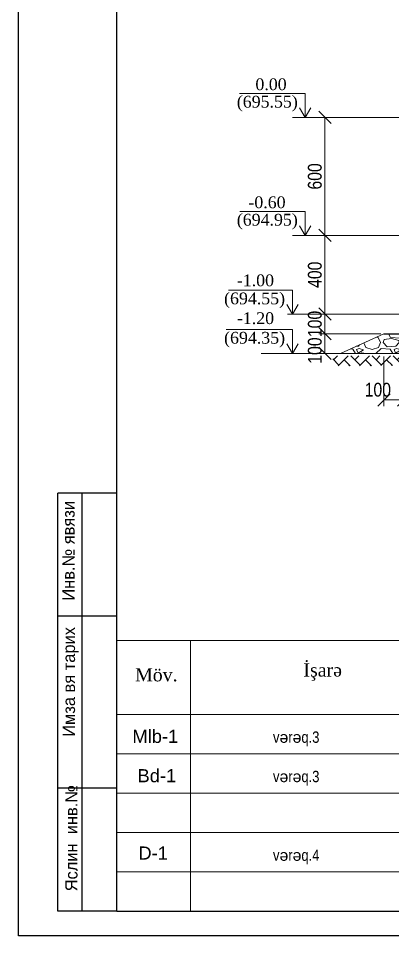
# Model space of a CAD drawing. Header units: millimetres. Extents: x 806395 to 1617731, y -246149 to 193681.
# Drawn here: x 1577512 to 1585116, y -59774 to -41120 of the extents above; entities that cross this region are included whole.
import ezdxf

# ---------------------------------------------------------------- set-up
doc = ezdxf.new("R2010")
doc.units = ezdxf.units.MM
doc.layers.add('cedvel  0.09', color=7, linetype='Continuous', lineweight=13)
doc.styles.add('CP_ATTR', font='A3TI(LA).TTF')
doc.styles.add('Style-Times New Roman', font='times.ttf')
doc.styles.add('style6', font='ARIALN.TTF', dxfattribs={"height": 300})
doc.styles.add('Times New  Roman', font='times.ttf')
doc.styles.add('yazitipi', font='ARIALN.TTF')
doc.dimstyles.new('sevda', dxfattribs={"dimscale": 100, "dimtxt": 2.8, "dimasz": 2.5, "dimexe": 1.25, "dimexo": 0.625, "dimtad": 1, "dimtxsty": 'yazitipi', "dimblk": 'OBLIQUE', "dimcen": 2.5, "dimclrd": 253, "dimclre": 253, "dimclrt": 73, "dimaunit": 1, "dimadec": 3, "dimazin": 0, "dimtfac": 1, "dimtmove": 1, "dimatfit": 3, "dimfxl": 1, "dimlwd": 9, "dimlwe": 9, "dimarcsym": 0})

# ---------------------------------------------------------------- blocks, each defined once
blk = doc.blocks.new('vververvg')
at = {"color": 1, "lineweight": 25}
blk.add_line((1575731, -50629), (1575731, -20955), dxfattribs=at)
at = {"color": 1, "lineweight": 25, "ltscale": 15}
blk.add_line((1577821, -50106), (1577821, -21476), dxfattribs=at)
at = {"lineweight": 25, "ltscale": 0.25}
for p, q in [((1576567, -50106), (1576567, -41225)), ((1577089, -50107), (1577089, -41225))]:
    blk.add_line(p, q, dxfattribs=at)
at = {"lineweight": 25}
for p, q in [((1577821, -41225), (1576567, -41225)), ((1577821, -43837), (1576567, -43837)), ((1577821, -47494), (1576567, -47494)), ((1577821, -50106), (1576567, -50106))]:
    blk.add_line(p, q, dxfattribs=at)
at = {"color": 0, "lineweight": 25, "ltscale": 15}
blk.add_line((1577821, -50106), (1617212, -50106), dxfattribs=at)
at = {"color": 0, "lineweight": 25}
blk.add_line((1617734, -50629), (1575731, -50629), dxfattribs=at)
at = {"lineweight": 25, "char_height": 261.21, "width": 6227.25, "attachment_point": 1, "rotation": 90, "style": 'CP_ATTR'}
for s, insert in [('\\pt3143;Инв.№ явязи', (1576664, -43510)), ('\\pt3143;Имза вя тарих', (1576673, -46404)), ('\\pt3143;Яслин  инв.№', (1576725, -49687))]:
    blk.add_mtext(s, dxfattribs=dict(at, insert=insert))
blk = doc.blocks.new('_Oblique')
at = {"color": 0, "linetype": 'ByBlock', "lineweight": -2}
blk.add_line((-0.5, -0.5), (0.5, 0.5), dxfattribs=at)
blk = doc.blocks.new('*D330')
at = {"color": 253, "linetype": 'Continuous', "lineweight": 9, "transparency": 16777216}
for p, q in [((1584371, -45535), (1583616, -45535)), ((1583741, -45535), (1583741, -47135)), ((1584371, -47135), (1583616, -47135))]:
    blk.add_line(p, q, dxfattribs=at)
at = {"layer": 'Defpoints', "color": 0, "linetype": 'Continuous', "transparency": 16777216}
for p in [(1584434, -45535), (1583741, -47135), (1584434, -47135)]:
    blk.add_point(p, dxfattribs=at)
at = {"color": 253, "linetype": 'Continuous', "lineweight": 9, "transparency": 16777216, "xscale": 250, "yscale": 250, "zscale": 250}
for p, rotation in [((1583741, -45535), 90), ((1583741, -47135), 270)]:
    blk.add_blockref('_Oblique', p, dxfattribs=dict(at, rotation=rotation))
at = {"color": 73, "linetype": 'Continuous', "lineweight": 15, "transparency": 16777216, "insert": (1583536, -46335), "char_height": 280, "attachment_point": 5, "rotation": 90, "style": 'yazitipi'}
blk.add_mtext('400', dxfattribs=at)
blk = doc.blocks.new('*D331')
at = {"color": 253, "linetype": 'Continuous', "lineweight": 9, "transparency": 16777216}
for p, q in [((1584425, -47135), (1583616, -47135)), ((1583741, -47135), (1583741, -47535)), ((1584877, -47535), (1583616, -47535))]:
    blk.add_line(p, q, dxfattribs=at)
at = {"layer": 'Defpoints', "color": 0, "linetype": 'Continuous', "transparency": 16777216}
for p in [(1584487, -47135), (1583741, -47535), (1584940, -47535)]:
    blk.add_point(p, dxfattribs=at)
at = {"color": 253, "linetype": 'Continuous', "lineweight": 9, "transparency": 16777216, "xscale": 250, "yscale": 250, "zscale": 250}
for p, rotation in [((1583741, -47135), 90), ((1583741, -47535), 270)]:
    blk.add_blockref('_Oblique', p, dxfattribs=dict(at, rotation=rotation))
at = {"color": 73, "linetype": 'Continuous', "lineweight": 15, "transparency": 16777216, "insert": (1583536, -47335), "char_height": 280, "attachment_point": 5, "rotation": 90, "style": 'yazitipi'}
blk.add_mtext('100', dxfattribs=at)
blk = doc.blocks.new('*D339')
at = {"color": 253, "linetype": 'Continuous', "lineweight": 9, "transparency": 16777216}
for p, q in [((1584940, -47998), (1584940, -49005)), ((1585340, -48787), (1585340, -49005)), ((1585340, -48880), (1584940, -48880))]:
    blk.add_line(p, q, dxfattribs=at)
at = {"layer": 'Defpoints', "color": 0, "linetype": 'Continuous', "transparency": 16777216}
for p in [(1584940, -47935), (1585340, -48724), (1584940, -48880)]:
    blk.add_point(p, dxfattribs=at)
at = {"color": 253, "linetype": 'Continuous', "lineweight": 9, "transparency": 16777216, "xscale": 250, "yscale": 250, "zscale": 250, "rotation": 180}
blk.add_blockref('_Oblique', (1584940, -48880), dxfattribs=at)
at = {"color": 253, "linetype": 'Continuous', "lineweight": 9, "transparency": 16777216, "xscale": 250, "yscale": 250, "zscale": 250}
blk.add_blockref('_Oblique', (1585340, -48880), dxfattribs=at)
at = {"color": 73, "linetype": 'Continuous', "lineweight": 15, "transparency": 16777216, "insert": (1584815, -48674), "char_height": 280, "attachment_point": 5, "style": 'yazitipi'}
blk.add_mtext('100', dxfattribs=at)
blk = doc.blocks.new('*D340')
at = {"color": 253, "linetype": 'Continuous', "lineweight": 9, "transparency": 16777216}
for p, q in [((1584546, -43135), (1583616, -43135)), ((1583741, -43135), (1583741, -45535)), ((1584546, -45535), (1583616, -45535))]:
    blk.add_line(p, q, dxfattribs=at)
at = {"layer": 'Defpoints', "color": 0, "linetype": 'Continuous', "transparency": 16777216}
for p in [(1584608, -43135), (1583741, -45535), (1584608, -45535)]:
    blk.add_point(p, dxfattribs=at)
at = {"color": 253, "linetype": 'Continuous', "lineweight": 9, "transparency": 16777216, "xscale": 250, "yscale": 250, "zscale": 250}
for p, rotation in [((1583741, -43135), 90), ((1583741, -45535), 270)]:
    blk.add_blockref('_Oblique', p, dxfattribs=dict(at, rotation=rotation))
at = {"color": 73, "linetype": 'Continuous', "lineweight": 15, "transparency": 16777216, "insert": (1583536, -44335), "char_height": 280, "attachment_point": 5, "rotation": 90, "style": 'yazitipi'}
blk.add_mtext('600', dxfattribs=at)
blk = doc.blocks.new('*D343')
at = {"color": 253, "linetype": 'Continuous', "lineweight": 9, "transparency": 16777216}
for p, q in [((1584877, -47535), (1583616, -47535)), ((1583741, -47535), (1583741, -47935)), ((1584459, -47935), (1583616, -47935))]:
    blk.add_line(p, q, dxfattribs=at)
at = {"layer": 'Defpoints', "color": 0, "linetype": 'Continuous', "transparency": 16777216}
for p in [(1584940, -47535), (1583741, -47935), (1584522, -47935)]:
    blk.add_point(p, dxfattribs=at)
at = {"color": 253, "linetype": 'Continuous', "lineweight": 9, "transparency": 16777216, "xscale": 250, "yscale": 250, "zscale": 250}
for p, rotation in [((1583741, -47535), 90), ((1583741, -47935), 270)]:
    blk.add_blockref('_Oblique', p, dxfattribs=dict(at, rotation=rotation))
at = {"color": 73, "linetype": 'Continuous', "lineweight": 15, "transparency": 16777216, "insert": (1583536, -47876), "char_height": 280, "attachment_point": 5, "rotation": 90, "style": 'yazitipi'}
blk.add_mtext('100', dxfattribs=at)

msp = doc.modelspace()

# ---------------------------------------------------------------- hatches: boundary and pattern name
at = {"lineweight": 15, "ltscale": 15}
h = msp.add_hatch(dxfattribs=at)
h.set_pattern_fill('GRAVEL', color=40, scale=30)
h.set_pattern_definition([(228.0127875, (252507.71, 716570.99), (-6096.0000005, -6857.9999996), [102.51643, -10149.1451]), (184.969741, (252439.128, 716494.792), (9143.9999964, 762.0000434), [175.9214, -17416.21467]), (132.510447, (252263.87, 716479.55), (7620.0000032, -8381.9999971), [124.04446, -12280.41684]), (267.273689, (251966.688, 716289.052), (762.0000016, 15239.9999999), [160.20136, -15859.93123]), (292.8336542, (251959.068, 716129.032), (-3810.0000003, 9143.9999999), [157.0901, -15551.94232]), (357.273689, (252020.028, 715984.252), (-15239.9999999, 762.0000016), [160.20136, -15859.93123]), (37.6942405, (252180.048, 715976.632), (-9905.99999956, -7620.00000057), [211.8581, -20973.9346]), (72.2553284, (252347.688, 716106.172), (5334.00000143, 16763.99999954), [200.01586, -19801.57698]), (121.4295656, (252408.648, 716296.672), (-6096.0000009, 9905.9999995), [160.7439, -15913.6637]), (175.2363583, (252324.83, 716433.83), (8382, -762.0000013), [183.514, -8992.1811]), (222.3974378, (252141.948, 716449.072), (-9143.9999997, -8382.0000003), [237.32338, -23495.03175]), (138.814075, (252721.07, 716281.43), (-5333.9999997, 4572.0000004), [81.00136, -8019.16975]), (171.4692344, (252660.108, 716334.772), (9906.0000003, -1523.9999983), [154.1046, -15256.3917]), (225, (252507.7, 716357.63), (-1e-13, -762), [107.7628, -969.86793]), (203.1985905, (252454.37, 716449.07), (3810, 1524), [58.0324, -5745.1867]), (291.80141, (252401.03, 716426.21), (-762, 2286), [82.0697, -4021.4259]), (30.963757, (252431.51, 716350.01), (2286, 1524), [133.2959, -4309.88945]), (161.565051, (252545.8, 716418.6), (1524, -762), [96.38614, -2313.26944]), (16.3895403, (251959.068, 716426.21), (7620, 2286), [135.0264, -13367.648]), (70.346176, (252088.61, 716464.31), (-3048.0000003, -8381.9999999), [113.2797, -11214.6647]), (293.1985905, (252545.81, 716570.99), (-1524, 3810), [116.06403, -5687.15508]), (343.6104597, (252591.528, 716464.31), (-7620.0000002, 2285.9999995), [135.0264, -13367.648]), (339.443955, (251959.07, 715953.77), (-3810, 1524), [130.21056, -6380.3203]), (294.7751406, (252080.99, 715908.05), (-3810.0000045, 8381.999998), [109.10164, -10801.078]), (66.8014095, (252553.43, 715808.99), (1524, 3810), [116.06403, -5687.15508]), (17.3540246, (252599.15, 715915.67), (-9905.9999998, -3048.0000006), [127.73482, -12645.7128]), (69.443955, (252180.05, 715808.99), (-1524, -3810), [65.10528, -6445.42557]), (101.309932, (252507.71, 715808.99), (-762, 3048), [38.85438, -3846.5985]), (165.963757, (252500.09, 715847.1), (2286, -762), [157.0901, -2984.71638]), (186.009006, (252347.688, 715885.192), (7620, 762.0000004), [145.5801, -14412.40946]), (303.690068, (252431.5, 716281.43), (-762, 1524), [109.89716, -2637.5329]), (353.1572266, (252492.468, 716189.992), (12954.0000001, -1523.9999993), [191.86703, -18994.80272]), (60.945396, (252682.97, 716167.13), (-3048, -5334), [78.45247, -7766.8177]), (90, (252721.1, 716235.7), (-762, 762), [45.72, -716.28]), (120.256437, (252332.45, 715908.05), (3047.9999996, -5334.0000002), [105.8601, -10480.18223]), (48.0127875, (252279.11, 715999.49), (6096.0000005, 6857.9999996), [205.03286, -10046.62866]), (0, (252416.3, 716151.9), (762, 762), [198.12, -563.88]), (325.3048465, (252614.39, 716151.89), (7620.0000029, -5333.9999959), [120.48287, -11927.795]), (254.054604, (252713.45, 716083.31), (-762, -3048), [110.94872, -5436.495]), (207.6459754, (252682.968, 715976.632), (-14478.0000005, -7619.999999), [180.64353, -17883.73933]), (175.4260787, (252522.948, 715892.812), (-9906, 762), [191.10884, -18919.75394])])
h.paths.add_polyline_path([(1588939.611, -47535.322), (1584939.611, -47535.322), (1584055.758, -47935.322), (1589823.463, -47935.322)])
h = msp.add_hatch(dxfattribs=at)
h.set_pattern_fill('AR-HBONE', color=256, scale=1.5, style=0)
h.set_pattern_definition([(45, (242481.55, -288374.63), (2e-14, 215.526147), [457.2, -152.4]), (135, (242589.31, -288266.87), (2e-14, 215.526147), [457.2, -152.4])])
h.paths.add_polyline_path([(1583895.146, -48185.795), (1589893.581, -48170.201), (1589893.592, -47969.331), (1583899.288, -47984.926)])

# ---------------------------------------------------------------- linework, layer by layer
at = {"color": 0, "lineweight": 5, "ltscale": 15}
for p, q in [((1583339.846, -42646.515), (1582007.909, -42646.515)), ((1583339.846, -43135.322), (1583224.107, -42938.33)), ((1583339.846, -43135.322), (1583455.585, -42938.33)), ((1583339.846, -45046.515), (1582009.742, -45046.515)), ((1583339.846, -45535.322), (1583224.107, -45338.33)), ((1583339.846, -45535.322), (1583455.585, -45338.33)), ((1583081.07, -46646.515), (1581781.428, -46646.515)), ((1583081.07, -47135.322), (1582965.331, -46938.33)), ((1583081.07, -47135.322), (1583196.809, -46938.33)), ((1583081.217, -47447.026), (1581735.35, -47447.026)), ((1583081.217, -47935.833), (1582965.478, -47738.841)), ((1583081.217, -47935.833), (1583196.956, -47738.841))]:
    msp.add_line(p, q, dxfattribs=at)
at = {"color": 7, "lineweight": 15, "ltscale": 5}
for p, q in [((1586139.611, -43135.322), (1583081.07, -43135.322)), ((1586939.611, -45535.322), (1583081.07, -45535.322)), ((1587213.172, -47135.322), (1582977.033, -47135.322)), ((1585017.24, -47935.322), (1582442.996, -47935.322))]:
    msp.add_line(p, q, dxfattribs=at)
at = {"linetype": 'Continuous', "lineweight": 15}
for p, q in [((1584055.758, -47935.322), (1584939.611, -47535.322)), ((1589823.463, -47935.322), (1584055.758, -47935.322))]:
    msp.add_line(p, q, dxfattribs=at)
msp.add_line((1584939.611, -47535.322), (1588939.611, -47535.322))
at = {"lineweight": 20}
for p, q in [((1598012.036, -53774.435), (1579512.036, -53774.435)), ((1579512.036, -53774.435), (1579512.036, -59274.435)), ((1581012.036, -53774.435), (1581012.036, -59274.435)), ((1598012.036, -55274.435), (1579512.036, -55274.435)), ((1598012.036, -56074.435), (1579512.036, -56074.435))]:
    msp.add_line(p, q, dxfattribs=at)
at = {"color": 0, "lineweight": 5, "ltscale": 15}
for points in [[(1583339.846, -43135.322), (1583339.846, -42646.515)], [(1583339.846, -45535.322), (1583339.846, -45046.515)], [(1583081.07, -47135.322), (1583081.07, -46646.515)], [(1583081.217, -47935.833), (1583081.217, -47447.026)]]:
    msp.add_lwpolyline(points, dxfattribs=at)
at = {"layer": 'cedvel  0.09', "lineweight": 20}
for p, q in [((1598012.036, -56874.435), (1579512.036, -56874.435)), ((1598012.036, -57674.435), (1579512.036, -57674.435)), ((1598012.036, -58474.435), (1579512.036, -58474.435)), ((1598012.036, -59274.435), (1579512.036, -59274.435))]:
    msp.add_line(p, q, dxfattribs=at)

# ---------------------------------------------------------------- block references
at = {"xscale": 0.9570719102914829, "yscale": 0.9570719102914829, "zscale": 0.9570719102914829}
msp.add_blockref('vververvg', (69423.823, -11319.303), dxfattribs=at)

# ---------------------------------------------------------------- texts
at = {"color": 0, "lineweight": 5, "ltscale": 15, "char_height": 240, "style": 'Style-Times New Roman'}
for s, insert, attachment_point in [('{\\fTimes New Roman|b0|i0|c238|p23;0.00}', (1582328.377, -42341.327), 1), ('{\\fTimes New Roman|b0|i0|c238|p23;-0.60}', (1582940.942, -44741.327), 3), ('{\\fTimes New Roman|b0|i0|c238|p23;-1.00}', (1582706.098, -46328.402), 3), ('{\\fTimes New Roman|b0|i0|c238|p23;-1.20}', (1582707.243, -47097.212), 3)]:
    msp.add_mtext_dynamic_manual_height_columns(s, width=826.33978, gutter_width=1000, heights=[0], dxfattribs=dict(at, insert=insert, attachment_point=attachment_point))
at = {"color": 1, "lineweight": 5, "ltscale": 15, "char_height": 240, "attachment_point": 3, "style": 'Style-Times New Roman'}
for s, insert in [('{\\fTimes New Roman|b0|i0|c238|p23;(695.55)}', (1583188.873, -42695.594)), ('{\\fTimes New Roman|b0|i0|c238|p23;(694.95)}', (1583188.873, -45095.594)), ('{\\fTimes New Roman|b0|i0|c238|p23;(694.55)}', (1582930.097, -46695.594)), ('{\\fTimes New Roman|b0|i0|c238|p23;(694.35)}', (1582930.244, -47496.106))]:
    msp.add_mtext_dynamic_manual_height_columns(s, width=826.33978, gutter_width=1000, heights=[0], dxfattribs=dict(at, insert=insert))
at = {"color": 7, "lineweight": 5, "ltscale": 15, "char_height": 266.6691, "attachment_point": 1, "style": 'Times New  Roman'}
for s, insert in [('{\\fTimes New Roman|b0|i0|c238|p18;İşarə}', (1583303.827, -54238.637)), ('{\\fTimes New Roman|b0|i0|c238|p18;Möv.}', (1579884.791, -54336.296))]:
    msp.add_mtext_dynamic_manual_height_columns(s, width=1101.6927, gutter_width=3519.666, heights=[0], dxfattribs=dict(at, insert=insert))
at = {"color": 7, "ltscale": 15, "char_height": 266.6691, "width": 5154.86996, "attachment_point": 1, "style": 'style6'}
for s, insert in [('{\\fArial|b0|i0|c238|p34;Mlb-1}', (1579828.837, -55588.305)), ('{\\fArial|b0|i0|c238|p34; Bd-1}', (1579828.837, -56388.305)), ('{\\fArial|b0|i0|c238|p34;D-1}', (1579950.532, -57961.023))]:
    msp.add_mtext(s, dxfattribs=dict(at, insert=insert))
at = {"color": 0, "char_height": 230.040791, "width": 6845.78629, "attachment_point": 1, "style": 'style6'}
for s, insert in [('{\\fArial Narrow|b0|i0|c238|p34; v\\fArial|b0|i0|c238|p34;ə\\fArial Narrow|b0|i0|c238|p34;r\\fArial|b0|i0|c238|p34;ə\\fArial Narrow|b0|i0|c238|p34;q.3}', (1582612.242, -55622.845)), ('{\\fArial Narrow|b0|i0|c238|p34; v\\fArial|b0|i0|c238|p34;ə\\fArial Narrow|b0|i0|c238|p34;r\\fArial|b0|i0|c238|p34;ə\\fArial Narrow|b0|i0|c238|p34;q.3}', (1582612.242, -56422.845)), ('{\\fArial Narrow|b0|i0|c238|p34; v\\fArial|b0|i0|c238|p34;ə\\fArial Narrow|b0|i0|c238|p34;r\\fArial|b0|i0|c238|p34;ə\\fArial Narrow|b0|i0|c238|p34;q.4}', (1582612.242, -58022.845))]:
    msp.add_mtext(s, dxfattribs=dict(at, insert=insert))

# ---------------------------------------------------------------- dimensions: what is measured, and where the dimension line sits
at = {"color": 7, "linetype": 'Continuous', "lineweight": 15}
for base, p1, p2, picture, middle in [((1583741.077, -45535.322), (1584608.143, -43135.322), (1584608.143, -45535.322), '*D340', (1583535.617, -44335.322)), ((1583741.077, -47135.322), (1584433.53, -45535.322), (1584433.53, -47135.322), '*D330', (1583535.617, -46335.322))]:
    dim = msp.add_linear_dim(base=base, p1=p1, p2=p2, angle=90, dimstyle='sevda', override={"dimlfac": 0.25}, dxfattribs=at)
    dim.commit()
    dim.dimension.update_dxf_attribs({"geometry": picture, "text_midpoint": middle})
for base, p1, p2, picture, middle in [((1583741.077, -47535.322), (1584487.338, -47135.322), (1584939.611, -47535.322), '*D331', (1583741.077, -47335.322)), ((1583741.077, -47935.322), (1584939.611, -47535.322), (1584521.913, -47935.322), '*D343', (1583741.077, -47876.336))]:
    dim = msp.add_linear_dim(base=base, p1=p1, p2=p2, angle=90, dimstyle='sevda', override={"dimlfac": 0.25}, dxfattribs=at)
    dim.commit()
    dim.dimension.update_dxf_attribs({"geometry": picture, "text_midpoint": middle, "dimtype": 160})
dim = msp.add_linear_dim(base=(1584939.611, -48879.526), p1=(1585339.611, -48724.298), p2=(1584939.611, -47935.322), dimstyle='sevda', override={"dimlfac": 0.25}, dxfattribs=at)
dim.commit()
dim.dimension.update_dxf_attribs({"geometry": '*D339', "text_midpoint": (1584814.611, -48879.526), "dimtype": 160})

doc.saveas('drawing.dxf')
